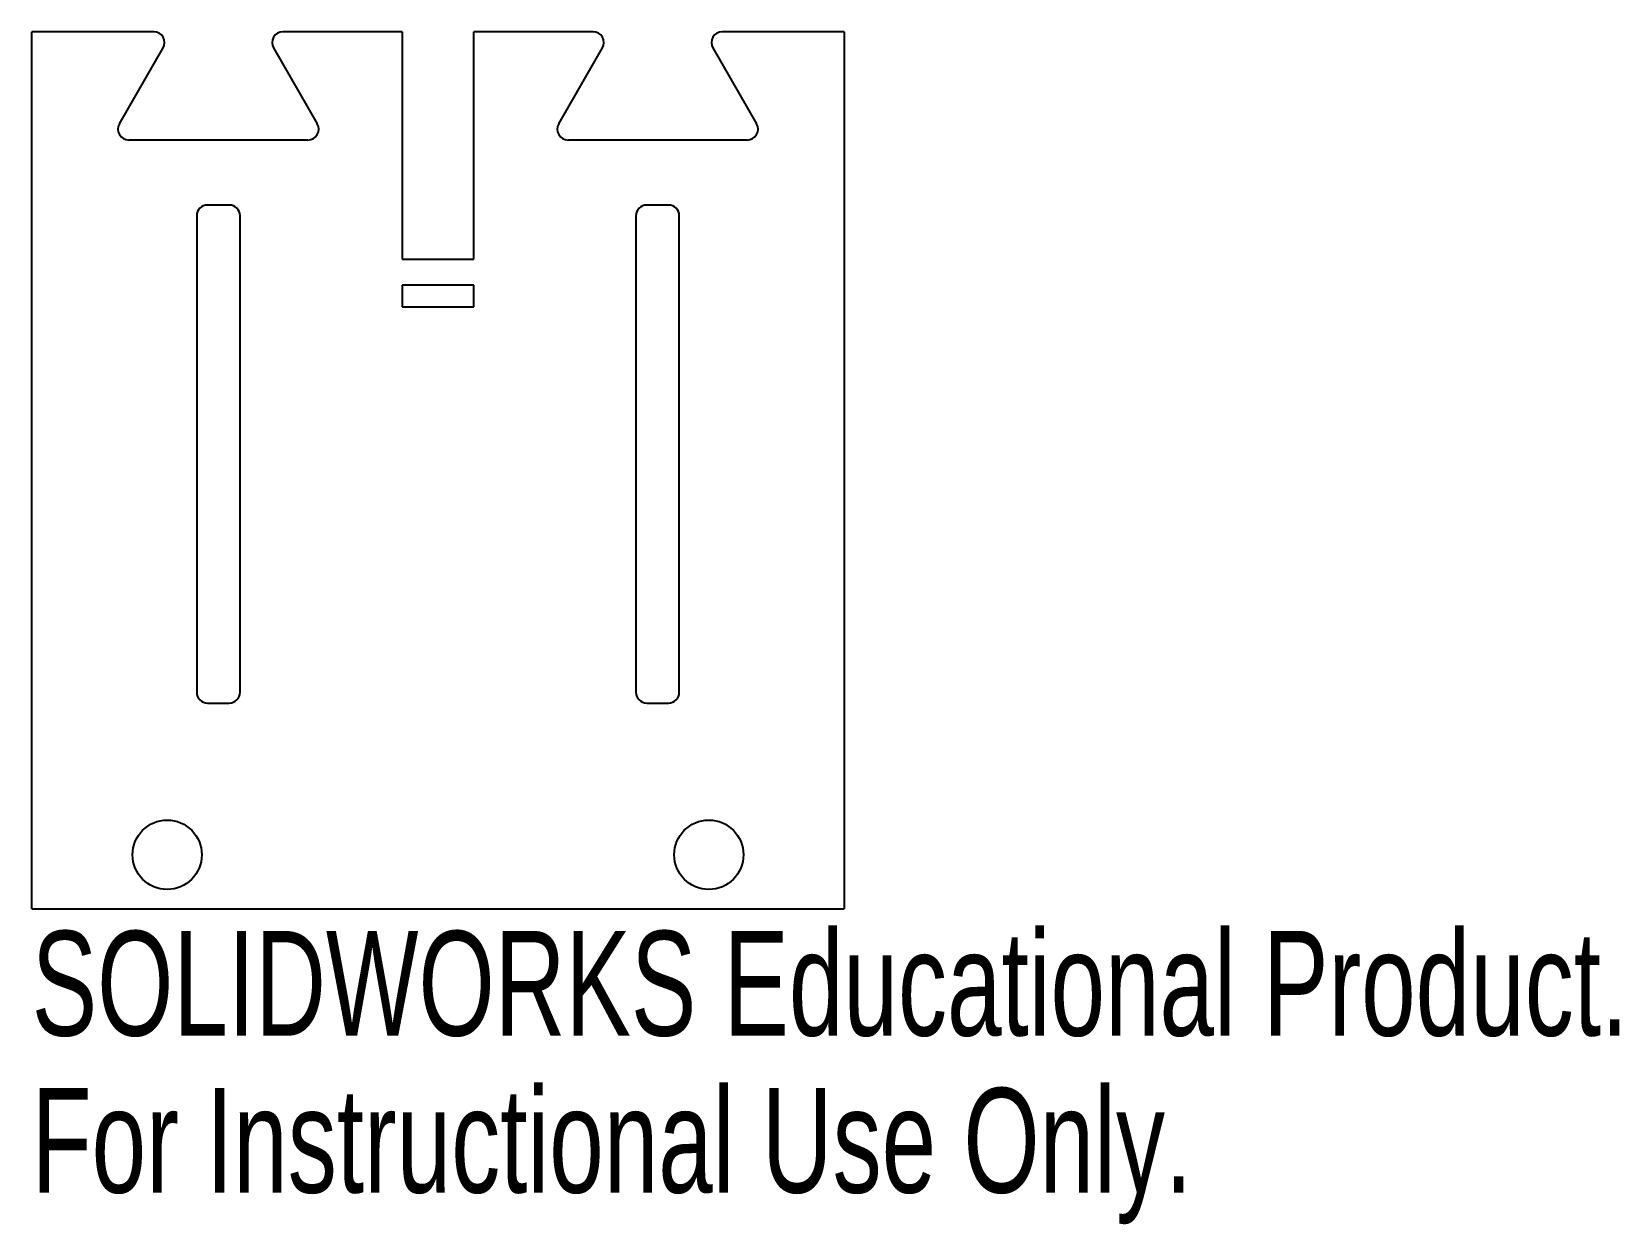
# Model space of a CAD drawing. Header units: millimetres. Extents: x -18.8 to 54.5, y -14.6 to 40.5.
import ezdxf

# ---------------------------------------------------------------- set-up
doc = ezdxf.new("R2010")
doc.units = ezdxf.units.MM
doc.styles.add('SLDTEXTSTYLE0', font='TXT', dxfattribs={"width": 0.7})

msp = doc.modelspace()

# ---------------------------------------------------------------- linework, layer by layer
at = {"color": 7, "linetype": 'Continuous', "lineweight": 25}
for p, q in [((-13.116, 40.5), (-18.75, 40.5)), ((-18.75, 0), (-18.75, 40.5)), ((-1.65, 40.5), (-7.157, 40.5)), ((-1.65, 40.5), (-1.65, 30)), ((7.157, 40.5), (1.65, 40.5)), ((1.65, 30), (1.65, 40.5)), ((18.75, 40.5), (13.116, 40.5)), ((18.75, 40.5), (18.75, 0)), ((-14.704, 36.25), (-12.683, 39.75)), ((-7.59, 39.75), (-5.57, 36.25)), ((5.57, 36.25), (7.59, 39.75)), ((12.683, 39.75), (14.704, 36.25)), ((-6.003, 35.5), (-14.271, 35.5)), ((14.271, 35.5), (6.003, 35.5)), ((-9.637, 32.5), (-10.637, 32.5)), ((10.637, 32.5), (9.637, 32.5)), ((-11.137, 32), (-11.137, 10)), ((-9.137, 10), (-9.137, 32)), ((9.137, 32), (9.137, 10)), ((11.137, 10), (11.137, 32)), ((-1.65, 30), (1.65, 30)), ((-1.65, 28.8), (-1.65, 27.8)), ((1.65, 28.8), (-1.65, 28.8)), ((1.65, 27.8), (1.65, 28.8)), ((-1.65, 27.8), (1.65, 27.8)), ((-10.637, 9.5), (-9.637, 9.5)), ((9.637, 9.5), (10.637, 9.5)), ((-18.75, 0), (18.75, 0))]:
    msp.add_line(p, q, dxfattribs=at)
for centre in [(-12.5, 2.5), (12.5, 2.5)]:
    msp.add_circle(centre, 1.6, dxfattribs=at)
for centre, start, end in [((-13.116, 40), 330, 90), ((-7.157, 40), 90, 210), ((7.157, 40), 330, 90), ((13.116, 40), 90, 210), ((-14.271, 36), 150, 270), ((-6.003, 36), 270, 30), ((6.003, 36), 150, 270), ((14.271, 36), 270, 30), ((-10.637, 32), 90, 180), ((-9.637, 32), 0, 90), ((9.637, 32), 90, 180), ((10.637, 32), 0, 90), ((-10.637, 10), 180, 270), ((-9.637, 10), 270, 0), ((9.637, 10), 180, 270), ((10.637, 10), 270, 0)]:
    msp.add_arc(centre, 0.5, start, end, dxfattribs=at)

# ---------------------------------------------------------------- texts
at = {"color": 7, "linetype": 'Continuous', "char_height": 4.83362, "attachment_point": 1, "style": 'SLDTEXTSTYLE0'}
for s, insert in [('SOLIDWORKS Educational Product.', (-18.75, -1.02)), ('For Instructional Use Only.', (-18.75, -8.27))]:
    msp.add_mtext(s, dxfattribs=dict(at, insert=insert))

doc.saveas('drawing.dxf')
